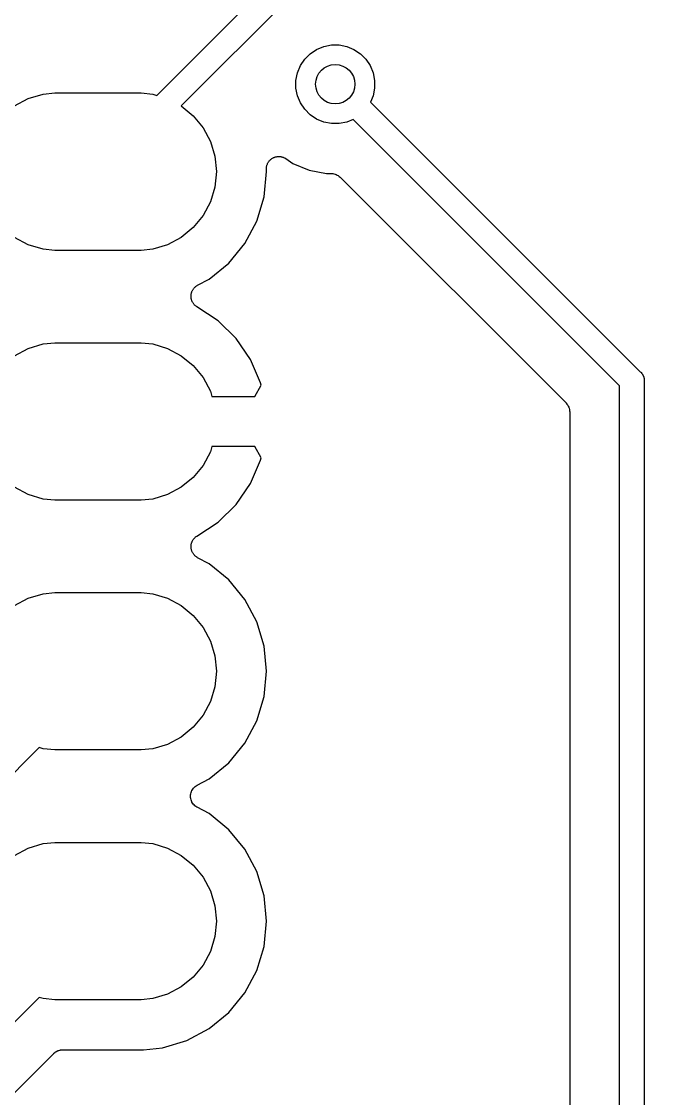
# Model space of a CAD drawing. Extents: x 19 to 115, y -142 to -17.
# Drawn here: x 88.12 to 94.63, y -61.49 to -50.54 of the extents above; entities that cross this region are included whole.
import ezdxf

# ---------------------------------------------------------------- set-up
doc = ezdxf.new("R2010")
doc.units = 0
doc.layers.add('BLACK', color=7, linetype='CONTINUOUS')

msp = doc.modelspace()

# ---------------------------------------------------------------- linework, layer by layer
at = {"layer": 'BLACK', "linetype": 'CONTINUOUS'}
for p, q in [((89.4989, -51.2943), (94.42, -46.3732)), ((94.629, -46.5177), (89.7457, -51.4011)), ((91.1235, -50.8265), (91.1963, -50.7964)), ((91.1963, -50.7964), (91.2736, -50.781)), ((91.2736, -50.781), (91.3524, -50.781)), ((91.3524, -50.781), (91.4297, -50.7964)), ((91.4297, -50.7964), (91.5025, -50.8265)), ((91.0023, -50.926), (91.058, -50.8703)), ((91.058, -50.8703), (91.1235, -50.8265)), ((91.5025, -50.8265), (91.568, -50.8703)), ((91.568, -50.8703), (91.6237, -50.926)), ((90.9284, -51.0643), (90.9585, -50.9915)), ((90.9585, -50.9915), (91.0023, -50.926)), ((91.6237, -50.926), (91.6675, -50.9915)), ((91.6675, -50.9915), (91.6976, -51.0643)), ((90.913, -51.1416), (90.9284, -51.0643)), ((91.6976, -51.0643), (91.713, -51.1416)), ((90.913, -51.2204), (90.913, -51.1416)), ((90.9284, -51.2977), (90.913, -51.2204)), ((91.713, -51.2204), (91.6976, -51.2977)), ((91.713, -51.1416), (91.713, -51.2204)), ((88.0534, -51.4016), (88.1924, -51.3273)), ((88.1924, -51.3273), (88.3432, -51.2816)), ((88.3432, -51.2816), (88.4607, -51.27)), ((88.4607, -51.27), (89.3393, -51.27)), ((89.3393, -51.27), (89.4568, -51.2816)), ((89.4568, -51.2816), (89.4989, -51.2943)), ((90.9585, -51.3705), (90.9284, -51.2977)), ((91.6976, -51.2977), (91.6709, -51.3621)), ((89.7457, -51.4011), (89.7466, -51.4016)), ((89.7466, -51.4016), (89.8684, -51.5016)), ((91.0023, -51.436), (90.9585, -51.3705)), ((91.058, -51.4917), (91.0023, -51.436)), ((91.6709, -51.3621), (94.413, -54.1043)), ((89.8684, -51.5016), (89.9684, -51.6234)), ((91.1235, -51.5355), (91.058, -51.4917)), ((91.1963, -51.5656), (91.1235, -51.5355)), ((91.2736, -51.581), (91.1963, -51.5656)), ((91.4297, -51.5656), (91.3524, -51.581)), ((91.4941, -51.5389), (91.4297, -51.5656)), ((94.204, -54.2488), (91.4941, -51.5389)), ((89.9684, -51.6234), (90.0427, -51.7624)), ((91.3524, -51.581), (91.2736, -51.581)), ((90.0427, -51.7624), (90.0884, -51.9132)), ((90.0884, -51.9132), (90.1039, -52.07)), ((90.6168, -52.0104), (90.6182, -52.004)), ((90.6182, -52.004), (90.6205, -51.9986)), ((90.6205, -51.9986), (90.6223, -51.9929)), ((90.6223, -51.9929), (90.6254, -51.9872)), ((90.6254, -51.9872), (90.6279, -51.9813)), ((90.6279, -51.9813), (90.6313, -51.9763)), ((90.6313, -51.9763), (90.6341, -51.9711)), ((90.6341, -51.9711), (90.6383, -51.9661)), ((90.6383, -51.9661), (90.6419, -51.9608)), ((90.6419, -51.9608), (90.6462, -51.9566)), ((90.6462, -51.9566), (90.65, -51.952)), ((90.65, -51.952), (90.655, -51.948)), ((90.655, -51.948), (90.6596, -51.9435)), ((90.6596, -51.9435), (90.6646, -51.9402)), ((90.6646, -51.9402), (90.6692, -51.9364)), ((90.6692, -51.9364), (90.6749, -51.9334)), ((90.6749, -51.9334), (90.6803, -51.9299)), ((90.6803, -51.9299), (90.6859, -51.9276)), ((90.6859, -51.9276), (90.6911, -51.9249)), ((90.6911, -51.9249), (90.6973, -51.923)), ((90.6973, -51.923), (90.7033, -51.9206)), ((90.7033, -51.9206), (90.7092, -51.9195)), ((90.7092, -51.9195), (90.7149, -51.9178)), ((90.7149, -51.9178), (90.7213, -51.9171)), ((90.7213, -51.9171), (90.7277, -51.9159)), ((90.7277, -51.9159), (90.7336, -51.916)), ((90.7336, -51.916), (90.7396, -51.9154)), ((90.7396, -51.9154), (90.746, -51.916)), ((90.746, -51.916), (90.7524, -51.9161)), ((90.7524, -51.9161), (90.7583, -51.9173)), ((90.7583, -51.9173), (90.7642, -51.9179)), ((90.7642, -51.9179), (90.7704, -51.9198)), ((90.7704, -51.9198), (90.7767, -51.9211)), ((90.7767, -51.9211), (90.7822, -51.9234)), ((90.7822, -51.9234), (90.7879, -51.9251)), ((90.7879, -51.9251), (90.7936, -51.9282)), ((90.7936, -51.9282), (90.7996, -51.9307)), ((90.7996, -51.9307), (90.8045, -51.934)), ((90.8045, -51.934), (90.8098, -51.9368)), ((90.8098, -51.9368), (90.8829, -51.9857)), ((90.8829, -51.9857), (91.0481, -52.0541)), ((90.1039, -52.07), (90.0884, -52.2268)), ((90.5891, -52.3264), (90.6143, -52.07)), ((90.6122, -52.0412), (90.6129, -52.0348)), ((90.6128, -52.0471), (90.6122, -52.0412)), ((90.6127, -52.0531), (90.6128, -52.0471)), ((90.6128, -52.0548), (90.6127, -52.0531)), ((90.6143, -52.07), (90.6128, -52.0548)), ((90.6129, -52.0348), (90.613, -52.0283)), ((90.613, -52.0283), (90.6142, -52.0225)), ((90.6142, -52.0225), (90.6149, -52.0165)), ((90.6149, -52.0165), (90.6168, -52.0104)), ((91.0481, -52.0541), (91.2236, -52.089)), ((91.2236, -52.089), (91.2732, -52.089)), ((91.2732, -52.089), (91.2736, -52.089)), ((91.2736, -52.089), (91.2736, -52.089)), ((91.2736, -52.089), (91.2737, -52.089)), ((91.2737, -52.089), (91.275, -52.089)), ((91.275, -52.089), (91.2866, -52.0903)), ((91.2866, -52.0903), (91.2983, -52.0915)), ((91.2983, -52.0915), (91.2989, -52.0917)), ((91.2989, -52.0917), (91.2996, -52.0918)), ((91.2996, -52.0918), (91.3108, -52.0953)), ((91.3108, -52.0953), (91.322, -52.0988)), ((91.322, -52.0988), (91.3226, -52.0991)), ((91.3226, -52.0991), (91.3232, -52.0993)), ((91.3232, -52.0993), (91.3335, -52.1049)), ((91.3335, -52.1049), (91.3438, -52.1105)), ((91.3438, -52.1105), (91.3444, -52.1109)), ((91.3444, -52.1109), (91.3449, -52.1112)), ((91.3449, -52.1112), (91.3539, -52.1187)), ((91.3539, -52.1187), (91.363, -52.1262)), ((90.0884, -52.2268), (90.0427, -52.3776)), ((91.363, -52.1262), (93.6588, -54.422)), ((90.5143, -52.573), (90.5891, -52.3264)), ((90.0427, -52.3776), (89.9684, -52.5166)), ((89.9684, -52.5166), (89.8684, -52.6384)), ((89.8684, -52.6384), (89.7466, -52.7384)), ((90.3928, -52.8002), (90.5143, -52.573)), ((88.1924, -52.8127), (88.0534, -52.7384)), ((89.7466, -52.7384), (89.6076, -52.8127)), ((88.3432, -52.8584), (88.1924, -52.8127)), ((88.4607, -52.87), (88.3432, -52.8584)), ((89.3393, -52.87), (88.4607, -52.87)), ((89.4568, -52.8584), (89.3393, -52.87)), ((89.6076, -52.8127), (89.4568, -52.8584)), ((90.2294, -52.9994), (90.3928, -52.8002)), ((90.0302, -53.1628), (90.2294, -52.9994)), ((89.9134, -53.2253), (90.0302, -53.1628)), ((89.8469, -53.3243), (89.8481, -53.3185)), ((89.8481, -53.3185), (89.8487, -53.3126)), ((89.8487, -53.3126), (89.8506, -53.3064)), ((89.8506, -53.3064), (89.8519, -53.3)), ((89.8519, -53.3), (89.8541, -53.2945)), ((89.8541, -53.2945), (89.8558, -53.2889)), ((89.8558, -53.2889), (89.8589, -53.2831)), ((89.8589, -53.2831), (89.8614, -53.2771)), ((89.8614, -53.2771), (89.8647, -53.2722)), ((89.8647, -53.2722), (89.8675, -53.267)), ((89.8675, -53.267), (89.8716, -53.2619)), ((89.8716, -53.2619), (89.8752, -53.2565)), ((89.8752, -53.2565), (89.8794, -53.2524)), ((89.8794, -53.2524), (89.8831, -53.2478)), ((89.8831, -53.2478), (89.8882, -53.2436)), ((89.8882, -53.2436), (89.8928, -53.239)), ((89.8928, -53.239), (89.8977, -53.2358)), ((89.8977, -53.2358), (89.9022, -53.232)), ((89.9022, -53.232), (89.908, -53.2289)), ((89.908, -53.2289), (89.9134, -53.2253)), ((89.8463, -53.3373), (89.8469, -53.3308)), ((89.8468, -53.3432), (89.8463, -53.3373)), ((89.8468, -53.3491), (89.8468, -53.3432)), ((89.848, -53.3555), (89.8468, -53.3491)), ((89.8469, -53.3308), (89.8469, -53.3243)), ((89.8487, -53.362), (89.848, -53.3555)), ((89.8504, -53.3676), (89.8487, -53.362)), ((89.8515, -53.3734), (89.8504, -53.3676)), ((89.854, -53.3794), (89.8515, -53.3734)), ((89.8559, -53.3857), (89.854, -53.3794)), ((89.8586, -53.3909), (89.8559, -53.3857)), ((89.8608, -53.3963), (89.8586, -53.3909)), ((89.8644, -53.4018), (89.8608, -53.3963)), ((89.8675, -53.4076), (89.8644, -53.4018)), ((89.8712, -53.4121), (89.8675, -53.4076)), ((89.8745, -53.4171), (89.8712, -53.4121)), ((89.879, -53.4217), (89.8745, -53.4171)), ((89.8832, -53.4268), (89.879, -53.4217)), ((89.8877, -53.4305), (89.8832, -53.4268)), ((89.8918, -53.4347), (89.8877, -53.4305)), ((89.8972, -53.4384), (89.8918, -53.4347)), ((89.9023, -53.4426), (89.8972, -53.4384)), ((89.9038, -53.4436), (89.9023, -53.4426)), ((90.1229, -53.5868), (89.9038, -53.4436)), ((90.3067, -53.767), (90.1229, -53.5868)), ((88.0534, -53.9416), (88.1924, -53.8673)), ((88.1924, -53.8673), (88.3432, -53.8216)), ((88.3432, -53.8216), (88.4607, -53.81)), ((88.4607, -53.81), (89.3393, -53.81)), ((89.3393, -53.81), (89.4568, -53.8216)), ((89.4568, -53.8216), (89.6076, -53.8673)), ((89.6076, -53.8673), (89.7466, -53.9416)), ((90.4518, -53.9796), (90.3067, -53.767)), ((89.7466, -53.9416), (89.8684, -54.0416)), ((90.5527, -54.2166), (90.4518, -53.9796)), ((89.8684, -54.0416), (89.9684, -54.1634)), ((89.9684, -54.1634), (90.0427, -54.3024)), ((94.413, -54.1043), (94.4178, -54.1082)), ((94.4178, -54.1082), (94.4217, -54.1129)), ((94.4217, -54.1129), (94.4217, -54.1129)), ((94.4217, -54.1129), (94.4302, -54.1233)), ((94.4302, -54.1233), (94.4334, -54.1272)), ((94.4334, -54.1272), (94.445, -54.1489)), ((94.445, -54.1489), (94.4522, -54.1725)), ((94.4522, -54.1725), (94.454, -54.1908)), ((94.454, -54.1908), (94.454, -54.1909)), ((94.454, -54.1909), (94.4546, -54.197)), ((94.4546, -54.197), (94.454, -54.2031)), ((90.0427, -54.3024), (90.0589, -54.356)), ((90.4948, -54.356), (90.5579, -54.2411)), ((90.5579, -54.2411), (90.5527, -54.2166)), ((94.204, -72.7978), (94.204, -54.2488)), ((94.454, -54.2031), (94.454, -72.7978)), ((90.0589, -54.356), (90.4948, -54.356)), ((93.6588, -54.422), (93.6591, -54.4223)), ((93.6591, -54.4223), (93.6591, -54.4223)), ((93.6591, -54.4223), (93.6591, -54.4223)), ((93.6591, -54.4223), (93.66, -54.4232)), ((93.66, -54.4232), (93.6674, -54.4324)), ((93.6674, -54.4324), (93.6748, -54.4415)), ((93.6748, -54.4415), (93.6751, -54.4421)), ((93.6751, -54.4421), (93.6755, -54.4426)), ((93.6755, -54.4426), (93.6809, -54.4531)), ((93.6809, -54.4531), (93.6864, -54.4634)), ((93.6864, -54.4634), (93.6866, -54.464)), ((93.6866, -54.464), (93.6869, -54.4646)), ((93.6869, -54.4646), (93.6902, -54.4759)), ((93.6902, -54.4759), (93.6936, -54.4871)), ((93.6936, -54.4871), (93.6936, -54.4878)), ((93.6936, -54.4878), (93.6938, -54.4884)), ((93.6938, -54.4884), (93.6948, -54.5001)), ((93.6948, -54.5001), (93.696, -54.5118)), ((93.696, -54.5118), (93.696, -72.4753)), ((90.0427, -54.9176), (89.9684, -55.0566)), ((90.0589, -54.864), (90.0427, -54.9176)), ((90.4948, -54.864), (90.0589, -54.864)), ((90.5579, -54.9789), (90.4948, -54.864)), ((89.9684, -55.0566), (89.8684, -55.1784)), ((90.4518, -55.2404), (90.5527, -55.0034)), ((90.5527, -55.0034), (90.5579, -54.9789)), ((89.8684, -55.1784), (89.7466, -55.2784)), ((88.1924, -55.3527), (88.0534, -55.2784)), ((89.7466, -55.2784), (89.6076, -55.3527)), ((90.3067, -55.453), (90.4518, -55.2404)), ((88.3432, -55.3984), (88.1924, -55.3527)), ((88.4607, -55.41), (88.3432, -55.3984)), ((89.4568, -55.3984), (89.3393, -55.41)), ((89.6076, -55.3527), (89.4568, -55.3984)), ((89.3393, -55.41), (88.4607, -55.41)), ((90.1229, -55.6332), (90.3067, -55.453)), ((89.9038, -55.7764), (90.1229, -55.6332)), ((89.852, -55.8449), (89.8546, -55.8389)), ((89.8546, -55.8389), (89.8565, -55.8327)), ((89.8565, -55.8327), (89.8594, -55.8275)), ((89.8594, -55.8275), (89.8617, -55.8221)), ((89.8617, -55.8221), (89.8653, -55.8167)), ((89.8653, -55.8167), (89.8685, -55.811)), ((89.8685, -55.811), (89.8723, -55.8064)), ((89.8723, -55.8064), (89.8756, -55.8016)), ((89.8756, -55.8016), (89.8802, -55.797)), ((89.8802, -55.797), (89.8844, -55.792)), ((89.8844, -55.792), (89.889, -55.7883)), ((89.889, -55.7883), (89.8932, -55.7841)), ((89.8932, -55.7841), (89.8987, -55.7805)), ((89.8987, -55.7805), (89.9038, -55.7764)), ((89.8463, -55.8809), (89.8469, -55.8751)), ((89.8468, -55.8874), (89.8463, -55.8809)), ((89.8468, -55.894), (89.8468, -55.8874)), ((89.8478, -55.8998), (89.8468, -55.894)), ((89.8469, -55.8751), (89.847, -55.8692)), ((89.847, -55.8692), (89.8483, -55.8628)), ((89.8483, -55.9056), (89.8478, -55.8998)), ((89.8483, -55.8628), (89.849, -55.8563)), ((89.8501, -55.9119), (89.8483, -55.9056)), ((89.849, -55.8563), (89.8508, -55.8507)), ((89.8513, -55.9183), (89.8501, -55.9119)), ((89.8508, -55.8507), (89.852, -55.8449)), ((89.8535, -55.9238), (89.8513, -55.9183)), ((89.8552, -55.9295), (89.8535, -55.9238)), ((89.8581, -55.9353), (89.8552, -55.9295)), ((89.8606, -55.9413), (89.8581, -55.9353)), ((89.8638, -55.9463), (89.8606, -55.9413)), ((89.8665, -55.9515), (89.8638, -55.9463)), ((89.8705, -55.9566), (89.8665, -55.9515)), ((89.8741, -55.9621), (89.8705, -55.9566)), ((89.8782, -55.9663), (89.8741, -55.9621)), ((89.8819, -55.9709), (89.8782, -55.9663)), ((89.8868, -55.9752), (89.8819, -55.9709)), ((89.8914, -55.9798), (89.8868, -55.9752)), ((89.8963, -55.9832), (89.8914, -55.9798)), ((89.9007, -55.987), (89.8963, -55.9832)), ((89.9064, -55.9902), (89.9007, -55.987)), ((89.9118, -55.9939), (89.9064, -55.9902)), ((89.9134, -55.9947), (89.9118, -55.9939)), ((90.0302, -56.0572), (89.9134, -55.9947)), ((90.2294, -56.2206), (90.0302, -56.0572)), ((90.3928, -56.4198), (90.2294, -56.2206)), ((88.1924, -56.4073), (88.3432, -56.3616)), ((88.3432, -56.3616), (88.4607, -56.35)), ((88.4607, -56.35), (89.3393, -56.35)), ((89.3393, -56.35), (89.4568, -56.3616)), ((89.4568, -56.3616), (89.6076, -56.4073)), ((88.0534, -56.4816), (88.1924, -56.4073)), ((89.6076, -56.4073), (89.7466, -56.4816)), ((89.7466, -56.4816), (89.8684, -56.5816)), ((90.5143, -56.647), (90.3928, -56.4198)), ((89.8684, -56.5816), (89.9684, -56.7034)), ((89.9684, -56.7034), (90.0427, -56.8424)), ((90.5891, -56.8936), (90.5143, -56.647)), ((90.0427, -56.8424), (90.0884, -56.9932)), ((90.6143, -57.15), (90.5891, -56.8936)), ((90.0884, -56.9932), (90.1039, -57.15)), ((90.1039, -57.15), (90.0884, -57.3068)), ((90.5891, -57.4064), (90.6143, -57.15)), ((90.0884, -57.3068), (90.0427, -57.4576)), ((90.0427, -57.4576), (89.9684, -57.5966)), ((90.5143, -57.653), (90.5891, -57.4064)), ((89.9684, -57.5966), (89.8684, -57.7184)), ((90.3928, -57.8802), (90.5143, -57.653)), ((89.8684, -57.7184), (89.7466, -57.8184)), ((89.6076, -57.8927), (89.4568, -57.9384)), ((89.7466, -57.8184), (89.6076, -57.8927)), ((90.2294, -58.0794), (90.3928, -57.8802)), ((88.3011, -57.9257), (87.7227, -58.504)), ((88.3432, -57.9384), (88.3011, -57.9257)), ((88.4607, -57.95), (88.3432, -57.9384)), ((89.3393, -57.95), (88.4607, -57.95)), ((89.4568, -57.9384), (89.3393, -57.95)), ((90.0302, -58.2428), (90.2294, -58.0794)), ((89.9083, -58.308), (90.0302, -58.2428)), ((89.8516, -58.371), (89.8563, -58.3598)), ((89.8563, -58.3598), (89.8565, -58.3596)), ((89.8565, -58.3596), (89.8566, -58.3594)), ((89.8566, -58.3594), (89.8634, -58.3492)), ((89.8634, -58.3492), (89.8701, -58.3393)), ((89.8701, -58.3393), (89.8703, -58.3391)), ((89.8703, -58.3391), (89.8705, -58.3388)), ((89.8705, -58.3388), (89.8792, -58.3302)), ((89.8792, -58.3302), (89.8877, -58.3218)), ((89.8877, -58.3218), (89.8879, -58.3216)), ((89.8879, -58.3216), (89.8881, -58.3214)), ((89.8881, -58.3214), (89.8983, -58.3146)), ((89.8983, -58.3146), (89.9083, -58.308)), ((89.8416, -58.4312), (89.8418, -58.4192)), ((89.8417, -58.4315), (89.8416, -58.4312)), ((89.8417, -58.4318), (89.8417, -58.4315)), ((89.844, -58.4436), (89.8417, -58.4318)), ((89.8418, -58.407), (89.8419, -58.4067)), ((89.8418, -58.4192), (89.8418, -58.407)), ((89.8419, -58.4064), (89.8443, -58.3946)), ((89.8419, -58.4067), (89.8419, -58.4064)), ((89.8462, -58.4556), (89.844, -58.4436)), ((89.8443, -58.3946), (89.8467, -58.3827)), ((89.8463, -58.4559), (89.8462, -58.4556)), ((89.8464, -58.4561), (89.8463, -58.4559)), ((89.851, -58.4674), (89.8464, -58.4561)), ((89.8467, -58.3827), (89.8468, -58.3825)), ((89.8468, -58.3825), (89.8469, -58.3822)), ((89.8469, -58.3822), (89.8516, -58.371)), ((89.8555, -58.4786), (89.851, -58.4674)), ((89.8556, -58.4788), (89.8555, -58.4786)), ((89.8557, -58.4791), (89.8556, -58.4788)), ((89.8624, -58.4892), (89.8557, -58.4791)), ((89.869, -58.4994), (89.8624, -58.4892)), ((89.8692, -58.4996), (89.869, -58.4994)), ((89.8693, -58.4998), (89.8692, -58.4996)), ((89.8778, -58.5084), (89.8693, -58.4998)), ((89.8863, -58.5171), (89.8778, -58.5084)), ((89.8865, -58.5173), (89.8863, -58.5171)), ((89.8867, -58.5175), (89.8865, -58.5173)), ((89.8967, -58.5243), (89.8867, -58.5175)), ((89.9067, -58.5312), (89.8967, -58.5243)), ((89.9072, -58.5314), (89.9067, -58.5312)), ((89.9083, -58.532), (89.9072, -58.5314)), ((89.9072, -58.5314), (89.9072, -58.5314)), ((89.9072, -58.5314), (89.9072, -58.5314)), ((90.0302, -58.5972), (89.9083, -58.532)), ((90.2294, -58.7606), (90.0302, -58.5972)), ((90.3928, -58.9598), (90.2294, -58.7606)), ((88.1924, -58.9473), (88.3432, -58.9016)), ((88.3432, -58.9016), (88.4607, -58.89)), ((88.4607, -58.89), (89.3393, -58.89)), ((89.3393, -58.89), (89.4568, -58.9016)), ((89.4568, -58.9016), (89.6076, -58.9473)), ((88.0534, -59.0216), (88.1924, -58.9473)), ((89.6076, -58.9473), (89.7466, -59.0216)), ((90.5143, -59.187), (90.3928, -58.9598)), ((89.7466, -59.0216), (89.8684, -59.1216)), ((89.8684, -59.1216), (89.9684, -59.2434)), ((90.5891, -59.4336), (90.5143, -59.187)), ((89.9684, -59.2434), (90.0427, -59.3824)), ((90.0427, -59.3824), (90.0884, -59.5332)), ((90.6143, -59.69), (90.5891, -59.4336)), ((90.0884, -59.5332), (90.1039, -59.69)), ((90.1039, -59.69), (90.0884, -59.8468)), ((90.5891, -59.9464), (90.6143, -59.69)), ((90.0884, -59.8468), (90.0427, -59.9976)), ((90.0427, -59.9976), (89.9684, -60.1366)), ((90.5143, -60.193), (90.5891, -59.9464)), ((89.9684, -60.1366), (89.8684, -60.2584)), ((90.3928, -60.4202), (90.5143, -60.193)), ((89.8684, -60.2584), (89.7466, -60.3584)), ((89.6076, -60.4327), (89.4568, -60.4784)), ((89.7466, -60.3584), (89.6076, -60.4327)), ((90.2294, -60.6194), (90.3928, -60.4202)), ((88.3011, -60.4657), (87.0877, -61.679)), ((88.3432, -60.4784), (88.3011, -60.4657)), ((88.4607, -60.49), (88.3432, -60.4784)), ((89.3393, -60.49), (88.4607, -60.49)), ((89.4568, -60.4784), (89.3393, -60.49)), ((90.0302, -60.7828), (90.2294, -60.6194)), ((89.803, -60.9043), (90.0302, -60.7828)), ((89.3643, -60.998), (89.5564, -60.9791)), ((89.5564, -60.9791), (89.803, -60.9043)), ((87.469, -62.0162), (88.45, -61.0352)), ((88.45, -61.0352), (88.4503, -61.0349)), ((88.4503, -61.0349), (88.4513, -61.034)), ((88.4503, -61.0349), (88.4503, -61.0349)), ((88.4503, -61.0349), (88.4503, -61.0349)), ((88.4513, -61.034), (88.4605, -61.0266)), ((88.4605, -61.0266), (88.4695, -61.0192)), ((88.4695, -61.0192), (88.4701, -61.0189)), ((88.4701, -61.0189), (88.4706, -61.0185)), ((88.4706, -61.0185), (88.4811, -61.0131)), ((88.4811, -61.0131), (88.4914, -61.0076)), ((88.4914, -61.0076), (88.492, -61.0074)), ((88.492, -61.0074), (88.4926, -61.0071)), ((88.4926, -61.0071), (88.5039, -61.0038)), ((88.5039, -61.0038), (88.5151, -61.0004)), ((88.5151, -61.0004), (88.5158, -61.0004)), ((88.5158, -61.0004), (88.5164, -61.0002)), ((88.5164, -61.0002), (88.5281, -60.9991)), ((88.5281, -60.9991), (88.5398, -60.998)), ((88.5398, -60.998), (89.3643, -60.998))]:
    msp.add_line(p, q, dxfattribs=at)
at = {"layer": 'BLACK'}
msp.add_circle((91.313, -51.181), 0.2, dxfattribs=at)

doc.saveas('drawing.dxf')
